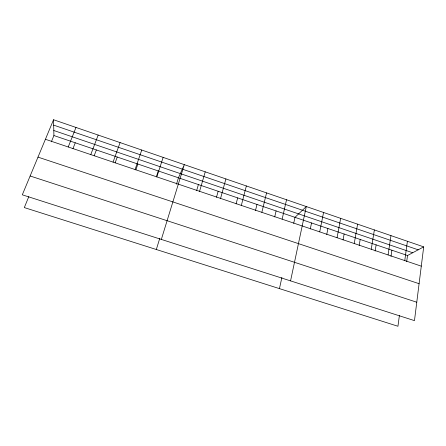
<?xml version="1.0" encoding="UTF-8"?>
<svg xmlns="http://www.w3.org/2000/svg" width="446" height="446" viewBox="0 0 446 446"><rect width="100%" height="100%" fill="white"/><g stroke="black" fill="none" stroke-linecap="round" stroke-linejoin="round"><path stroke-width="0.67" d="M423.7 246.867L414.468 320.635L22.3 194.818L53.548 119.74L423.7 246.867L407.527 255.519L53.916 135.551L53.548 119.74M399.415 315.406L397.943 326.26L24.313 207.58L28.806 196.636M406.691 261.696L407.527 255.519M404.767 260.575L407.41 241.275M390.991 256.4L391.895 250.217M388.092 254.945L390.964 235.627M375.142 251.053L376.117 244.865M371.25 249.258L374.361 229.924M359.181 245.434L360.195 239.463M354.241 243.522L357.592 224.165M343.041 239.987L344.122 234.011M337.059 237.724L340.666 218.35M326.745 234.49L327.905 228.508M319.715 231.864L323.567 212.48M310.299 228.937L311.531 222.95M290.558 280.88L306.302 206.548L295.001 217.341L293.697 223.335M279.452 288.623L281.9 277.423M282.134 219.181L286.538 199.763M274.703 216.929L276.096 210.93M261.852 212.335L266.557 192.901M255.508 210.451L256.991 204.446M241.331 205.411L246.348 185.96M236.101 203.9L237.673 197.896M220.575 198.403L225.905 178.935M216.483 197.283L218.15 191.267M199.574 191.317L205.232 171.833M196.647 190.587L198.409 184.572M161.34 239.424L184.315 164.652L178.45 177.798L176.454 184.259M156.323 249.509L159.802 238.231M156.379 176.772L158.269 170.952M156.83 176.889L163.152 157.382M135.077 169.547L141.744 150.034M135.879 169.848L137.864 164.028M115.146 162.851L117.231 157.031M113.061 162.115L120.085 142.592M94.178 155.777L96.364 149.951M90.783 154.595L98.17 135.066M72.971 148.618L75.263 142.792M68.232 146.985L75.993 127.45M51.34 141.811L53.916 135.551M30.133 175.992L416.77 302.215M37.988 157.115L419.089 283.695M45.414 139.286L421.286 266.15M53.799 130.505L412.706 252.754M53.671 125.136L418.197 249.81"/></g></svg>
